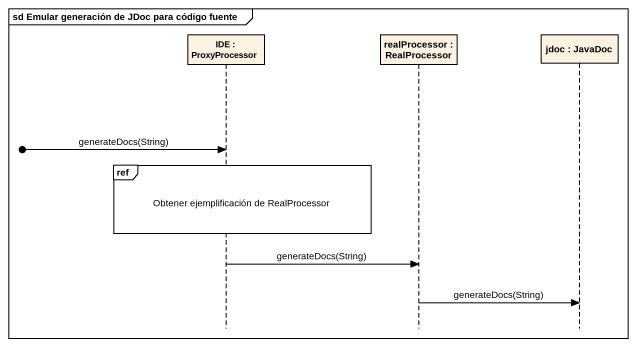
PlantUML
@startuml
mainframe sd Emular generación de JDoc para código fuente
hide footbox
participant "IDE : ProxyProcessor" as IDE
participant "realProcessor : RealProcessor" as realProcessor
participant "jdoc : JavaDoc" as jdoc

[o-> IDE : generateDocs(String)
ref over IDE : Obtener ejemplificación de RealProcessor
IDE -> realProcessor : generateDocs(String)
realProcessor -> jdoc : generateDocs(String)
@enduml
